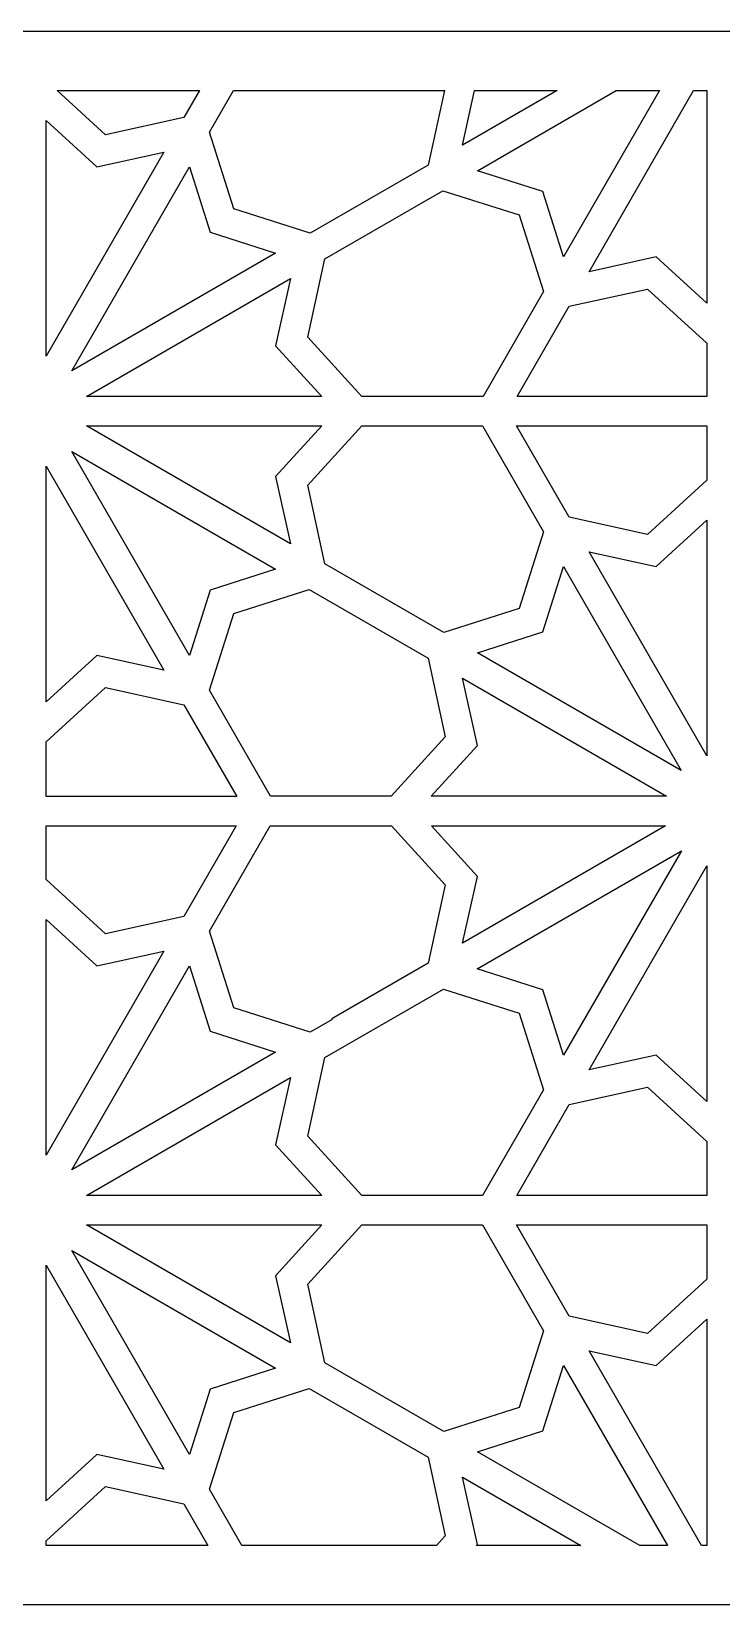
# Model space of a CAD drawing. Header units: centimetres. Extents: x -25.6 to -14.7, y -9 to -3.4.
# Drawn here: x -20.73 to -18.29, y -9 to -3.43 of the extents above; entities that cross this region are included whole.
import ezdxf

# ---------------------------------------------------------------- set-up
doc = ezdxf.new("R2010")
doc.units = ezdxf.units.CM
doc.header["$MEASUREMENT"] = 0
doc.layers.add('layer 1', color=7, linetype='Continuous')

msp = doc.modelspace()

# ---------------------------------------------------------------- linework, layer by layer
at = {"layer": 'layer 1', "color": 250}
for points, knots in [([(-14.67266, -9.0002), (-14.67266, -9.0002), (-25.59914, -9.0002), (-25.59914, -9.0002), (-25.59914, -9.0002), (-25.59914, -9.0002), (-25.59914, -3.43257), (-25.59914, -3.43257), (-25.59914, -3.43257), (-25.59914, -3.43257), (-25.5703, -3.43257), (-25.5703, -3.43257), (-25.5703, -3.43257), (-25.5703, -3.43257), (-24.90686, -3.43257), (-24.90686, -3.43257), (-24.90686, -3.43257), (-24.90686, -3.43257), (-24.78631, -3.43257), (-24.78631, -3.43257), (-24.78631, -3.43257), (-24.78631, -3.43257), (-24.33077, -3.43257), (-24.33077, -3.43257), (-24.33077, -3.43257), (-24.33077, -3.43257), (-24.18937, -3.43257), (-24.18937, -3.43257), (-24.18937, -3.43257), (-24.18937, -3.43257), (-23.39398, -3.43257), (-23.39398, -3.43257), (-23.39398, -3.43257), (-23.39398, -3.43257), (-22.95377, -3.43257), (-22.95377, -3.43257), (-22.95377, -3.43257), (-22.95377, -3.43257), (-22.15838, -3.43257), (-22.15838, -3.43257), (-22.15838, -3.43257), (-22.15838, -3.43257), (-22.01699, -3.43257), (-22.01699, -3.43257), (-22.01699, -3.43257), (-22.01699, -3.43257), (-21.56543, -3.43257), (-21.56543, -3.43257), (-21.56543, -3.43257), (-21.56543, -3.43257), (-21.44489, -3.43257), (-21.44489, -3.43257), (-21.44489, -3.43257), (-21.44489, -3.43257), (-20.78144, -3.43257), (-20.78144, -3.43257), (-20.78144, -3.43257), (-20.78144, -3.43257), (-20.67705, -3.43257), (-20.67705, -3.43257), (-20.67705, -3.43257), (-20.67705, -3.43257), (-20.0136, -3.43257), (-20.0136, -3.43257), (-20.0136, -3.43257), (-20.0136, -3.43257), (-19.89306, -3.43257), (-19.89306, -3.43257), (-19.89306, -3.43257), (-19.89306, -3.43257), (-19.44207, -3.43257), (-19.44207, -3.43257), (-19.44207, -3.43257), (-19.44207, -3.43257), (-19.30067, -3.43257), (-19.30067, -3.43257), (-19.30067, -3.43257), (-19.30067, -3.43257), (-18.50529, -3.43257), (-18.50529, -3.43257), (-18.50529, -3.43257), (-18.50529, -3.43257), (-18.06507, -3.43257), (-18.06507, -3.43257), (-18.06507, -3.43257), (-18.06507, -3.43257), (-17.26969, -3.43257), (-17.26969, -3.43257), (-17.26969, -3.43257), (-17.26969, -3.43257), (-17.12829, -3.43257), (-17.12829, -3.43257), (-17.12829, -3.43257), (-17.12829, -3.43257), (-16.67218, -3.43257), (-16.67218, -3.43257), (-16.67218, -3.43257), (-16.67218, -3.43257), (-16.55164, -3.43257), (-16.55164, -3.43257), (-16.55164, -3.43257), (-16.55164, -3.43257), (-15.88819, -3.43257), (-15.88819, -3.43257), (-15.88819, -3.43257), (-15.88819, -3.43257), (-15.78379, -3.43257), (-15.78379, -3.43257), (-15.78379, -3.43257), (-15.78379, -3.43257), (-15.12034, -3.43257), (-15.12034, -3.43257), (-15.12034, -3.43257), (-15.12034, -3.43257), (-14.9998, -3.43257), (-14.9998, -3.43257), (-14.9998, -3.43257), (-14.9998, -3.43257), (-14.67266, -3.43257), (-14.67266, -3.43257), (-14.67266, -3.43257), (-14.67266, -3.43257), (-14.67266, -4.04457), (-14.67266, -4.04457), (-14.67266, -4.04457), (-14.67266, -4.04457), (-14.67266, -4.16512), (-14.67266, -4.16512), (-14.67266, -4.16512), (-14.67266, -4.16512), (-14.67266, -4.71674), (-14.67266, -4.71674), (-14.67266, -4.71674), (-14.67266, -4.71674), (-14.67266, -4.83625), (-14.67266, -4.83625), (-14.67266, -4.83625), (-14.67266, -4.83625), (-14.67266, -5.38787), (-14.67266, -5.38787), (-14.67266, -5.38787), (-14.67266, -5.38787), (-14.67266, -5.50842), (-14.67266, -5.50842), (-14.67266, -5.50842), (-14.67266, -5.50842), (-14.67266, -6.14025), (-14.67266, -6.14025), (-14.67266, -6.14025), (-14.67266, -6.14025), (-14.67266, -6.24465), (-14.67266, -6.24465), (-14.67266, -6.24465), (-14.67266, -6.24465), (-14.67266, -6.87262), (-14.67266, -6.87262), (-14.67266, -6.87262), (-14.67266, -6.87262), (-14.67266, -6.99316), (-14.67266, -6.99316), (-14.67266, -6.99316), (-14.67266, -6.99316), (-14.67266, -7.54478), (-14.67266, -7.54478), (-14.67266, -7.54478), (-14.67266, -7.54478), (-14.67266, -7.6643), (-14.67266, -7.6643), (-14.67266, -7.6643), (-14.67266, -7.6643), (-14.67266, -8.21592), (-14.67266, -8.21592), (-14.67266, -8.21592), (-14.67266, -8.21592), (-14.67266, -8.33646), (-14.67266, -8.33646), (-14.67266, -8.33646), (-14.67266, -8.33646), (-14.67266, -8.96678), (-14.67266, -8.96678), (-14.67266, -8.96678), (-14.67266, -8.96678), (-14.67266, -9.0002), (-14.67266, -9.0002)], [0, 0, 0, 0, 0.0212766, 0.0212766, 0.0212766, 0.0212766, 0.0425532, 0.0425532, 0.0425532, 0.0425532, 0.0638298, 0.0638298, 0.0638298, 0.0638298, 0.0851064, 0.0851064, 0.0851064, 0.0851064, 0.106383, 0.106383, 0.106383, 0.106383, 0.1276596, 0.1276596, 0.1276596, 0.1276596, 0.1489362, 0.1489362, 0.1489362, 0.1489362, 0.1702128, 0.1702128, 0.1702128, 0.1702128, 0.1914894, 0.1914894, 0.1914894, 0.1914894, 0.212766, 0.212766, 0.212766, 0.212766, 0.2340426, 0.2340426, 0.2340426, 0.2340426, 0.2553191, 0.2553191, 0.2553191, 0.2553191, 0.2765957, 0.2765957, 0.2765957, 0.2765957, 0.2978723, 0.2978723, 0.2978723, 0.2978723, 0.3191489, 0.3191489, 0.3191489, 0.3191489, 0.3404255, 0.3404255, 0.3404255, 0.3404255, 0.3617021, 0.3617021, 0.3617021, 0.3617021, 0.3829787, 0.3829787, 0.3829787, 0.3829787, 0.4042553, 0.4042553, 0.4042553, 0.4042553, 0.4255319, 0.4255319, 0.4255319, 0.4255319, 0.4468085, 0.4468085, 0.4468085, 0.4468085, 0.4680851, 0.4680851, 0.4680851, 0.4680851, 0.4893617, 0.4893617, 0.4893617, 0.4893617, 0.5106383, 0.5106383, 0.5106383, 0.5106383, 0.5319149, 0.5319149, 0.5319149, 0.5319149, 0.5531915, 0.5531915, 0.5531915, 0.5531915, 0.5744681, 0.5744681, 0.5744681, 0.5744681, 0.5957447, 0.5957447, 0.5957447, 0.5957447, 0.6170213, 0.6170213, 0.6170213, 0.6170213, 0.6382979, 0.6382979, 0.6382979, 0.6382979, 0.6595745, 0.6595745, 0.6595745, 0.6595745, 0.6808511, 0.6808511, 0.6808511, 0.6808511, 0.7021277, 0.7021277, 0.7021277, 0.7021277, 0.7234043, 0.7234043, 0.7234043, 0.7234043, 0.7446809, 0.7446809, 0.7446809, 0.7446809, 0.7659574, 0.7659574, 0.7659574, 0.7659574, 0.787234, 0.787234, 0.787234, 0.787234, 0.8085106, 0.8085106, 0.8085106, 0.8085106, 0.8297872, 0.8297872, 0.8297872, 0.8297872, 0.8510638, 0.8510638, 0.8510638, 0.8510638, 0.8723404, 0.8723404, 0.8723404, 0.8723404, 0.893617, 0.893617, 0.893617, 0.893617, 0.9148936, 0.9148936, 0.9148936, 0.9148936, 0.9361702, 0.9361702, 0.9361702, 0.9361702, 0.9574468, 0.9574468, 0.9574468, 0.9574468, 1, 1, 1, 1]), ([(-20.63863, -3.64135), (-20.63863, -3.64135), (-20.46708, -3.79807), (-20.46708, -3.79807), (-20.46708, -3.79807), (-20.46708, -3.79807), (-20.18933, -3.73694), (-20.18933, -3.73694), (-20.18933, -3.73694), (-20.18933, -3.73694), (-20.13414, -3.64135), (-20.13414, -3.64135), (-20.13414, -3.64135), (-20.13414, -3.64135), (-20.63863, -3.64135), (-20.63863, -3.64135)], [0, 0, 0, 0, 0.2, 0.2, 0.2, 0.2, 0.4, 0.4, 0.4, 0.4, 0.6, 0.6, 0.6, 0.6, 1, 1, 1, 1]), ([(-20.0136, -3.64135), (-20.0136, -3.64135), (-20.09892, -3.78914), (-20.09892, -3.78914), (-20.09892, -3.78914), (-20.09892, -3.78914), (-20.01299, -4.06024), (-20.01299, -4.06024), (-20.01299, -4.06024), (-20.01299, -4.06024), (-19.74189, -4.14617), (-19.74189, -4.14617), (-19.74189, -4.14617), (-19.74189, -4.14617), (-19.32465, -3.90528), (-19.32465, -3.90528), (-19.32465, -3.90528), (-19.32465, -3.90528), (-19.26656, -3.64135), (-19.26656, -3.64135), (-19.26656, -3.64135), (-19.26656, -3.64135), (-20.0136, -3.64135), (-20.0136, -3.64135)], [0, 0, 0, 0, 0.1428571, 0.1428571, 0.1428571, 0.1428571, 0.2857143, 0.2857143, 0.2857143, 0.2857143, 0.4285714, 0.4285714, 0.4285714, 0.4285714, 0.5714286, 0.5714286, 0.5714286, 0.5714286, 0.7142857, 0.7142857, 0.7142857, 0.7142857, 1, 1, 1, 1]), ([(-19.15966, -3.64135), (-19.15966, -3.64135), (-19.20228, -3.83498), (-19.20228, -3.83498), (-19.20228, -3.83498), (-19.20228, -3.83498), (-18.86691, -3.64135), (-18.86691, -3.64135), (-18.86691, -3.64135), (-18.86691, -3.64135), (-19.15966, -3.64135), (-19.15966, -3.64135)], [0, 0, 0, 0, 0.25, 0.25, 0.25, 0.25, 0.5, 0.5, 0.5, 0.5, 1, 1, 1, 1]), ([(-18.8448, -4.23066), (-18.8448, -4.23066), (-18.50457, -3.64135), (-18.50457, -3.64135), (-18.50457, -3.64135), (-18.50457, -3.64135), (-18.65813, -3.64135), (-18.65813, -3.64135), (-18.65813, -3.64135), (-18.65813, -3.64135), (-19.15008, -3.92538), (-19.15008, -3.92538), (-19.15008, -3.92538), (-19.15008, -3.92538), (-18.91828, -3.99886), (-18.91828, -3.99886), (-18.91828, -3.99886), (-18.91828, -3.99886), (-18.8448, -4.23066), (-18.8448, -4.23066)], [0, 0, 0, 0, 0.1666667, 0.1666667, 0.1666667, 0.1666667, 0.3333333, 0.3333333, 0.3333333, 0.3333333, 0.5, 0.5, 0.5, 0.5, 0.6666667, 0.6666667, 0.6666667, 0.6666667, 1, 1, 1, 1]), ([(-18.33738, -4.3946), (-18.33738, -4.3946), (-18.33738, -3.64135), (-18.33738, -3.64135), (-18.33738, -3.64135), (-18.33738, -3.64135), (-18.38402, -3.64135), (-18.38402, -3.64135), (-18.38402, -3.64135), (-18.38402, -3.64135), (-18.7544, -4.28286), (-18.7544, -4.28286), (-18.7544, -4.28286), (-18.7544, -4.28286), (-18.51691, -4.23059), (-18.51691, -4.23059), (-18.51691, -4.23059), (-18.51691, -4.23059), (-18.33738, -4.3946), (-18.33738, -4.3946)], [0, 0, 0, 0, 0.1666667, 0.1666667, 0.1666667, 0.1666667, 0.3333333, 0.3333333, 0.3333333, 0.3333333, 0.5, 0.5, 0.5, 0.5, 0.6666667, 0.6666667, 0.6666667, 0.6666667, 1, 1, 1, 1]), ([(-20.67705, -4.58169), (-20.67705, -4.58169), (-20.26003, -3.85939), (-20.26003, -3.85939), (-20.26003, -3.85939), (-20.26003, -3.85939), (-20.49752, -3.91166), (-20.49752, -3.91166), (-20.49752, -3.91166), (-20.49752, -3.91166), (-20.67705, -3.74765), (-20.67705, -3.74765), (-20.67705, -3.74765), (-20.67705, -3.74765), (-20.67705, -4.58169), (-20.67705, -4.58169)], [0, 0, 0, 0, 0.2, 0.2, 0.2, 0.2, 0.4, 0.4, 0.4, 0.4, 0.6, 0.6, 0.6, 0.6, 1, 1, 1, 1]), ([(-20.16962, -3.91159), (-20.16962, -3.91159), (-20.58664, -4.63389), (-20.58664, -4.63389), (-20.58664, -4.63389), (-20.58664, -4.63389), (-19.86434, -4.21687), (-19.86434, -4.21687), (-19.86434, -4.21687), (-19.86434, -4.21687), (-20.09615, -4.1434), (-20.09615, -4.1434), (-20.09615, -4.1434), (-20.09615, -4.1434), (-20.16962, -3.91159), (-20.16962, -3.91159)], [0, 0, 0, 0, 0.2, 0.2, 0.2, 0.2, 0.4, 0.4, 0.4, 0.4, 0.6, 0.6, 0.6, 0.6, 1, 1, 1, 1]), ([(-19.55901, -4.7243), (-19.55901, -4.7243), (-19.1298, -4.7243), (-19.1298, -4.7243), (-19.1298, -4.7243), (-19.1298, -4.7243), (-18.9155, -4.35312), (-18.9155, -4.35312), (-18.9155, -4.35312), (-18.9155, -4.35312), (-19.00143, -4.08201), (-19.00143, -4.08201), (-19.00143, -4.08201), (-19.00143, -4.08201), (-19.27254, -3.99608), (-19.27254, -3.99608), (-19.27254, -3.99608), (-19.27254, -3.99608), (-19.68978, -4.23698), (-19.68978, -4.23698), (-19.68978, -4.23698), (-19.68978, -4.23698), (-19.75082, -4.51433), (-19.75082, -4.51433), (-19.75082, -4.51433), (-19.75082, -4.51433), (-19.55901, -4.7243), (-19.55901, -4.7243)], [0, 0, 0, 0, 0.125, 0.125, 0.125, 0.125, 0.25, 0.25, 0.25, 0.25, 0.375, 0.375, 0.375, 0.375, 0.5, 0.5, 0.5, 0.5, 0.625, 0.625, 0.625, 0.625, 0.75, 0.75, 0.75, 0.75, 1, 1, 1, 1]), ([(-19.81214, -4.30728), (-19.81214, -4.30728), (-20.53445, -4.7243), (-20.53445, -4.7243), (-20.53445, -4.7243), (-20.53445, -4.7243), (-19.70041, -4.7243), (-19.70041, -4.7243), (-19.70041, -4.7243), (-19.70041, -4.7243), (-19.86442, -4.54477), (-19.86442, -4.54477), (-19.86442, -4.54477), (-19.86442, -4.54477), (-19.81214, -4.30728), (-19.81214, -4.30728)], [0, 0, 0, 0, 0.2, 0.2, 0.2, 0.2, 0.4, 0.4, 0.4, 0.4, 0.6, 0.6, 0.6, 0.6, 1, 1, 1, 1]), ([(-19.00926, -4.7243), (-19.00926, -4.7243), (-18.33738, -4.7243), (-18.33738, -4.7243), (-18.33738, -4.7243), (-18.33738, -4.7243), (-18.33738, -4.536), (-18.33738, -4.536), (-18.33738, -4.536), (-18.33738, -4.536), (-18.54734, -4.34418), (-18.54734, -4.34418), (-18.54734, -4.34418), (-18.54734, -4.34418), (-18.82509, -4.40531), (-18.82509, -4.40531), (-18.82509, -4.40531), (-18.82509, -4.40531), (-19.00926, -4.7243), (-19.00926, -4.7243)], [0, 0, 0, 0, 0.1666667, 0.1666667, 0.1666667, 0.1666667, 0.3333333, 0.3333333, 0.3333333, 0.3333333, 0.5, 0.5, 0.5, 0.5, 0.6666667, 0.6666667, 0.6666667, 0.6666667, 1, 1, 1, 1]), ([(-20.53445, -4.82869), (-20.53445, -4.82869), (-19.81214, -5.24571), (-19.81214, -5.24571), (-19.81214, -5.24571), (-19.81214, -5.24571), (-19.86442, -5.00822), (-19.86442, -5.00822), (-19.86442, -5.00822), (-19.86442, -5.00822), (-19.70041, -4.82869), (-19.70041, -4.82869), (-19.70041, -4.82869), (-19.70041, -4.82869), (-20.53445, -4.82869), (-20.53445, -4.82869)], [0, 0, 0, 0, 0.2, 0.2, 0.2, 0.2, 0.4, 0.4, 0.4, 0.4, 0.6, 0.6, 0.6, 0.6, 1, 1, 1, 1]), ([(-19.68969, -5.31641), (-19.68969, -5.31641), (-19.26853, -5.55957), (-19.26853, -5.55957), (-19.26853, -5.55957), (-19.26853, -5.55957), (-19.00143, -5.47491), (-19.00143, -5.47491), (-19.00143, -5.47491), (-19.00143, -5.47491), (-18.9155, -5.2038), (-18.9155, -5.2038), (-18.9155, -5.2038), (-18.9155, -5.2038), (-19.13207, -4.82869), (-19.13207, -4.82869), (-19.13207, -4.82869), (-19.13207, -4.82869), (-19.55901, -4.82869), (-19.55901, -4.82869), (-19.55901, -4.82869), (-19.55901, -4.82869), (-19.75082, -5.03866), (-19.75082, -5.03866), (-19.75082, -5.03866), (-19.75082, -5.03866), (-19.68969, -5.31641), (-19.68969, -5.31641)], [0, 0, 0, 0, 0.125, 0.125, 0.125, 0.125, 0.25, 0.25, 0.25, 0.25, 0.375, 0.375, 0.375, 0.375, 0.5, 0.5, 0.5, 0.5, 0.625, 0.625, 0.625, 0.625, 0.75, 0.75, 0.75, 0.75, 1, 1, 1, 1]), ([(-18.33738, -5.02092), (-18.33738, -5.02092), (-18.33738, -4.82869), (-18.33738, -4.82869), (-18.33738, -4.82869), (-18.33738, -4.82869), (-19.01153, -4.82869), (-19.01153, -4.82869), (-19.01153, -4.82869), (-19.01153, -4.82869), (-18.82509, -5.15161), (-18.82509, -5.15161), (-18.82509, -5.15161), (-18.82509, -5.15161), (-18.54734, -5.21274), (-18.54734, -5.21274), (-18.54734, -5.21274), (-18.54734, -5.21274), (-18.33738, -5.02092), (-18.33738, -5.02092)], [0, 0, 0, 0, 0.1666667, 0.1666667, 0.1666667, 0.1666667, 0.3333333, 0.3333333, 0.3333333, 0.3333333, 0.5, 0.5, 0.5, 0.5, 0.6666667, 0.6666667, 0.6666667, 0.6666667, 1, 1, 1, 1]), ([(-19.86434, -5.33612), (-19.86434, -5.33612), (-20.58664, -4.9191), (-20.58664, -4.9191), (-20.58664, -4.9191), (-20.58664, -4.9191), (-20.16962, -5.6414), (-20.16962, -5.6414), (-20.16962, -5.6414), (-20.16962, -5.6414), (-20.09615, -5.40959), (-20.09615, -5.40959), (-20.09615, -5.40959), (-20.09615, -5.40959), (-19.86434, -5.33612), (-19.86434, -5.33612)], [0, 0, 0, 0, 0.2, 0.2, 0.2, 0.2, 0.4, 0.4, 0.4, 0.4, 0.6, 0.6, 0.6, 0.6, 1, 1, 1, 1]), ([(-20.26003, -5.6936), (-20.26003, -5.6936), (-20.67705, -4.97129), (-20.67705, -4.97129), (-20.67705, -4.97129), (-20.67705, -4.97129), (-20.67705, -5.80533), (-20.67705, -5.80533), (-20.67705, -5.80533), (-20.67705, -5.80533), (-20.49752, -5.64132), (-20.49752, -5.64132), (-20.49752, -5.64132), (-20.49752, -5.64132), (-20.26003, -5.6936), (-20.26003, -5.6936)], [0, 0, 0, 0, 0.2, 0.2, 0.2, 0.2, 0.4, 0.4, 0.4, 0.4, 0.6, 0.6, 0.6, 0.6, 1, 1, 1, 1]), ([(-18.33738, -5.99636), (-18.33738, -5.99636), (-18.33738, -5.16232), (-18.33738, -5.16232), (-18.33738, -5.16232), (-18.33738, -5.16232), (-18.51691, -5.32633), (-18.51691, -5.32633), (-18.51691, -5.32633), (-18.51691, -5.32633), (-18.7544, -5.27406), (-18.7544, -5.27406), (-18.7544, -5.27406), (-18.7544, -5.27406), (-18.33738, -5.99636), (-18.33738, -5.99636)], [0, 0, 0, 0, 0.2, 0.2, 0.2, 0.2, 0.4, 0.4, 0.4, 0.4, 0.6, 0.6, 0.6, 0.6, 1, 1, 1, 1]), ([(-19.15008, -5.63154), (-19.15008, -5.63154), (-18.42778, -6.04856), (-18.42778, -6.04856), (-18.42778, -6.04856), (-18.42778, -6.04856), (-18.8448, -5.32626), (-18.8448, -5.32626), (-18.8448, -5.32626), (-18.8448, -5.32626), (-18.91828, -5.55806), (-18.91828, -5.55806), (-18.91828, -5.55806), (-18.91828, -5.55806), (-19.15008, -5.63154), (-19.15008, -5.63154)], [0, 0, 0, 0, 0.2, 0.2, 0.2, 0.2, 0.4, 0.4, 0.4, 0.4, 0.6, 0.6, 0.6, 0.6, 1, 1, 1, 1]), ([(-20.09892, -5.76385), (-20.09892, -5.76385), (-19.88235, -6.13896), (-19.88235, -6.13896), (-19.88235, -6.13896), (-19.88235, -6.13896), (-19.45542, -6.13896), (-19.45542, -6.13896), (-19.45542, -6.13896), (-19.45542, -6.13896), (-19.2636, -5.929), (-19.2636, -5.929), (-19.2636, -5.929), (-19.2636, -5.929), (-19.32473, -5.65125), (-19.32473, -5.65125), (-19.32473, -5.65125), (-19.32473, -5.65125), (-19.7459, -5.40809), (-19.7459, -5.40809), (-19.7459, -5.40809), (-19.7459, -5.40809), (-20.01299, -5.49275), (-20.01299, -5.49275), (-20.01299, -5.49275), (-20.01299, -5.49275), (-20.09892, -5.76385), (-20.09892, -5.76385)], [0, 0, 0, 0, 0.125, 0.125, 0.125, 0.125, 0.25, 0.25, 0.25, 0.25, 0.375, 0.375, 0.375, 0.375, 0.5, 0.5, 0.5, 0.5, 0.625, 0.625, 0.625, 0.625, 0.75, 0.75, 0.75, 0.75, 1, 1, 1, 1]), ([(-19.31402, -6.13896), (-19.31402, -6.13896), (-18.47998, -6.13896), (-18.47998, -6.13896), (-18.47998, -6.13896), (-18.47998, -6.13896), (-19.20228, -5.72194), (-19.20228, -5.72194), (-19.20228, -5.72194), (-19.20228, -5.72194), (-19.15001, -5.95943), (-19.15001, -5.95943), (-19.15001, -5.95943), (-19.15001, -5.95943), (-19.31402, -6.13896), (-19.31402, -6.13896)], [0, 0, 0, 0, 0.2, 0.2, 0.2, 0.2, 0.4, 0.4, 0.4, 0.4, 0.6, 0.6, 0.6, 0.6, 1, 1, 1, 1]), ([(-20.00215, -6.14025), (-20.00215, -6.14025), (-20.18933, -5.81605), (-20.18933, -5.81605), (-20.18933, -5.81605), (-20.18933, -5.81605), (-20.46708, -5.75492), (-20.46708, -5.75492), (-20.46708, -5.75492), (-20.46708, -5.75492), (-20.67705, -5.94673), (-20.67705, -5.94673), (-20.67705, -5.94673), (-20.67705, -5.94673), (-20.67705, -6.14025), (-20.67705, -6.14025), (-20.67705, -6.14025), (-20.67705, -6.14025), (-20.00215, -6.14025), (-20.00215, -6.14025)], [0, 0, 0, 0, 0.1666667, 0.1666667, 0.1666667, 0.1666667, 0.3333333, 0.3333333, 0.3333333, 0.3333333, 0.5, 0.5, 0.5, 0.5, 0.6666667, 0.6666667, 0.6666667, 0.6666667, 1, 1, 1, 1]), ([(-20.18933, -6.56499), (-20.18933, -6.56499), (-20.00438, -6.24465), (-20.00438, -6.24465), (-20.00438, -6.24465), (-20.00438, -6.24465), (-20.67705, -6.24465), (-20.67705, -6.24465), (-20.67705, -6.24465), (-20.67705, -6.24465), (-20.67705, -6.4343), (-20.67705, -6.4343), (-20.67705, -6.4343), (-20.67705, -6.4343), (-20.46708, -6.62612), (-20.46708, -6.62612), (-20.46708, -6.62612), (-20.46708, -6.62612), (-20.18933, -6.56499), (-20.18933, -6.56499)], [0, 0, 0, 0, 0.1666667, 0.1666667, 0.1666667, 0.1666667, 0.3333333, 0.3333333, 0.3333333, 0.3333333, 0.5, 0.5, 0.5, 0.5, 0.6666667, 0.6666667, 0.6666667, 0.6666667, 1, 1, 1, 1]), ([(-19.66406, -6.92929), (-19.66406, -6.92929), (-19.66533, -6.92709), (-19.66533, -6.92709), (-19.66533, -6.92709), (-19.66533, -6.92709), (-19.32457, -6.73036), (-19.32457, -6.73036), (-19.32457, -6.73036), (-19.32457, -6.73036), (-19.2636, -6.45333), (-19.2636, -6.45333), (-19.2636, -6.45333), (-19.2636, -6.45333), (-19.45424, -6.24465), (-19.45424, -6.24465), (-19.45424, -6.24465), (-19.45424, -6.24465), (-19.88384, -6.24465), (-19.88384, -6.24465), (-19.88384, -6.24465), (-19.88384, -6.24465), (-20.09892, -6.61718), (-20.09892, -6.61718), (-20.09892, -6.61718), (-20.09892, -6.61718), (-20.01299, -6.88829), (-20.01299, -6.88829), (-20.01299, -6.88829), (-20.01299, -6.88829), (-19.74189, -6.97422), (-19.74189, -6.97422), (-19.74189, -6.97422), (-19.74189, -6.97422), (-19.66406, -6.92929), (-19.66406, -6.92929)], [0, 0, 0, 0, 0.1, 0.1, 0.1, 0.1, 0.2, 0.2, 0.2, 0.2, 0.3, 0.3, 0.3, 0.3, 0.4, 0.4, 0.4, 0.4, 0.5, 0.5, 0.5, 0.5, 0.6, 0.6, 0.6, 0.6, 0.7, 0.7, 0.7, 0.7, 0.8, 0.8, 0.8, 0.8, 1, 1, 1, 1]), ([(-19.20212, -6.65966), (-19.20212, -6.65966), (-18.4833, -6.24465), (-18.4833, -6.24465), (-18.4833, -6.24465), (-18.4833, -6.24465), (-19.31284, -6.24465), (-19.31284, -6.24465), (-19.31284, -6.24465), (-19.31284, -6.24465), (-19.15001, -6.42289), (-19.15001, -6.42289), (-19.15001, -6.42289), (-19.15001, -6.42289), (-19.20212, -6.65966), (-19.20212, -6.65966)], [0, 0, 0, 0, 0.2, 0.2, 0.2, 0.2, 0.4, 0.4, 0.4, 0.4, 0.6, 0.6, 0.6, 0.6, 1, 1, 1, 1]), ([(-18.42724, -6.33282), (-18.42724, -6.33282), (-19.15078, -6.75056), (-19.15078, -6.75056), (-19.15078, -6.75056), (-19.15078, -6.75056), (-18.91828, -6.82426), (-18.91828, -6.82426), (-18.91828, -6.82426), (-18.91828, -6.82426), (-18.8448, -7.05606), (-18.8448, -7.05606), (-18.8448, -7.05606), (-18.8448, -7.05606), (-18.42724, -6.33282), (-18.42724, -6.33282)], [0, 0, 0, 0, 0.2, 0.2, 0.2, 0.2, 0.4, 0.4, 0.4, 0.4, 0.6, 0.6, 0.6, 0.6, 1, 1, 1, 1]), ([(-18.33738, -7.22), (-18.33738, -7.22), (-18.33738, -6.38596), (-18.33738, -6.38596), (-18.33738, -6.38596), (-18.33738, -6.38596), (-18.7544, -7.10826), (-18.7544, -7.10826), (-18.7544, -7.10826), (-18.7544, -7.10826), (-18.51691, -7.05599), (-18.51691, -7.05599), (-18.51691, -7.05599), (-18.51691, -7.05599), (-18.33738, -7.22), (-18.33738, -7.22)], [0, 0, 0, 0, 0.2, 0.2, 0.2, 0.2, 0.4, 0.4, 0.4, 0.4, 0.6, 0.6, 0.6, 0.6, 1, 1, 1, 1]), ([(-20.67705, -7.40974), (-20.67705, -7.40974), (-20.26003, -6.68744), (-20.26003, -6.68744), (-20.26003, -6.68744), (-20.26003, -6.68744), (-20.49752, -6.73971), (-20.49752, -6.73971), (-20.49752, -6.73971), (-20.49752, -6.73971), (-20.67705, -6.5757), (-20.67705, -6.5757), (-20.67705, -6.5757), (-20.67705, -6.5757), (-20.67705, -7.40974), (-20.67705, -7.40974)], [0, 0, 0, 0, 0.2, 0.2, 0.2, 0.2, 0.4, 0.4, 0.4, 0.4, 0.6, 0.6, 0.6, 0.6, 1, 1, 1, 1]), ([(-20.16962, -6.73964), (-20.16962, -6.73964), (-20.58664, -7.46194), (-20.58664, -7.46194), (-20.58664, -7.46194), (-20.58664, -7.46194), (-19.86434, -7.04492), (-19.86434, -7.04492), (-19.86434, -7.04492), (-19.86434, -7.04492), (-20.09615, -6.97144), (-20.09615, -6.97144), (-20.09615, -6.97144), (-20.09615, -6.97144), (-20.16962, -6.73964), (-20.16962, -6.73964)], [0, 0, 0, 0, 0.2, 0.2, 0.2, 0.2, 0.4, 0.4, 0.4, 0.4, 0.6, 0.6, 0.6, 0.6, 1, 1, 1, 1]), ([(-19.55901, -7.55234), (-19.55901, -7.55234), (-19.13133, -7.55234), (-19.13133, -7.55234), (-19.13133, -7.55234), (-19.13133, -7.55234), (-18.9155, -7.17852), (-18.9155, -7.17852), (-18.9155, -7.17852), (-18.9155, -7.17852), (-19.00143, -6.90741), (-19.00143, -6.90741), (-19.00143, -6.90741), (-19.00143, -6.90741), (-19.26997, -6.8223), (-19.26997, -6.8223), (-19.26997, -6.8223), (-19.26997, -6.8223), (-19.68969, -7.06462), (-19.68969, -7.06462), (-19.68969, -7.06462), (-19.68969, -7.06462), (-19.75082, -7.34237), (-19.75082, -7.34237), (-19.75082, -7.34237), (-19.75082, -7.34237), (-19.55901, -7.55234), (-19.55901, -7.55234)], [0, 0, 0, 0, 0.125, 0.125, 0.125, 0.125, 0.25, 0.25, 0.25, 0.25, 0.375, 0.375, 0.375, 0.375, 0.5, 0.5, 0.5, 0.5, 0.625, 0.625, 0.625, 0.625, 0.75, 0.75, 0.75, 0.75, 1, 1, 1, 1]), ([(-20.53445, -7.55234), (-20.53445, -7.55234), (-19.70041, -7.55234), (-19.70041, -7.55234), (-19.70041, -7.55234), (-19.70041, -7.55234), (-19.86442, -7.37281), (-19.86442, -7.37281), (-19.86442, -7.37281), (-19.86442, -7.37281), (-19.81214, -7.13532), (-19.81214, -7.13532), (-19.81214, -7.13532), (-19.81214, -7.13532), (-20.53445, -7.55234), (-20.53445, -7.55234)], [0, 0, 0, 0, 0.2, 0.2, 0.2, 0.2, 0.4, 0.4, 0.4, 0.4, 0.6, 0.6, 0.6, 0.6, 1, 1, 1, 1]), ([(-19.01079, -7.55234), (-19.01079, -7.55234), (-18.33738, -7.55234), (-18.33738, -7.55234), (-18.33738, -7.55234), (-18.33738, -7.55234), (-18.33738, -7.3614), (-18.33738, -7.3614), (-18.33738, -7.3614), (-18.33738, -7.3614), (-18.54734, -7.16958), (-18.54734, -7.16958), (-18.54734, -7.16958), (-18.54734, -7.16958), (-18.82509, -7.23071), (-18.82509, -7.23071), (-18.82509, -7.23071), (-18.82509, -7.23071), (-19.01079, -7.55234), (-19.01079, -7.55234)], [0, 0, 0, 0, 0.1666667, 0.1666667, 0.1666667, 0.1666667, 0.3333333, 0.3333333, 0.3333333, 0.3333333, 0.5, 0.5, 0.5, 0.5, 0.6666667, 0.6666667, 0.6666667, 0.6666667, 1, 1, 1, 1]), ([(-19.70041, -7.65674), (-19.70041, -7.65674), (-20.53445, -7.65674), (-20.53445, -7.65674), (-20.53445, -7.65674), (-20.53445, -7.65674), (-19.81214, -8.07376), (-19.81214, -8.07376), (-19.81214, -8.07376), (-19.81214, -8.07376), (-19.86442, -7.83627), (-19.86442, -7.83627), (-19.86442, -7.83627), (-19.86442, -7.83627), (-19.70041, -7.65674), (-19.70041, -7.65674)], [0, 0, 0, 0, 0.2, 0.2, 0.2, 0.2, 0.4, 0.4, 0.4, 0.4, 0.6, 0.6, 0.6, 0.6, 1, 1, 1, 1]), ([(-19.13194, -7.65674), (-19.13194, -7.65674), (-19.55901, -7.65674), (-19.55901, -7.65674), (-19.55901, -7.65674), (-19.55901, -7.65674), (-19.75082, -7.86671), (-19.75082, -7.86671), (-19.75082, -7.86671), (-19.75082, -7.86671), (-19.68969, -8.14446), (-19.68969, -8.14446), (-19.68969, -8.14446), (-19.68969, -8.14446), (-19.26878, -8.38747), (-19.26878, -8.38747), (-19.26878, -8.38747), (-19.26878, -8.38747), (-19.00143, -8.30273), (-19.00143, -8.30273), (-19.00143, -8.30273), (-19.00143, -8.30273), (-18.9155, -8.03162), (-18.9155, -8.03162), (-18.9155, -8.03162), (-18.9155, -8.03162), (-19.13194, -7.65674), (-19.13194, -7.65674)], [0, 0, 0, 0, 0.125, 0.125, 0.125, 0.125, 0.25, 0.25, 0.25, 0.25, 0.375, 0.375, 0.375, 0.375, 0.5, 0.5, 0.5, 0.5, 0.625, 0.625, 0.625, 0.625, 0.75, 0.75, 0.75, 0.75, 1, 1, 1, 1]), ([(-18.33738, -7.65674), (-18.33738, -7.65674), (-19.0114, -7.65674), (-19.0114, -7.65674), (-19.0114, -7.65674), (-19.0114, -7.65674), (-18.82509, -7.97943), (-18.82509, -7.97943), (-18.82509, -7.97943), (-18.82509, -7.97943), (-18.54734, -8.04056), (-18.54734, -8.04056), (-18.54734, -8.04056), (-18.54734, -8.04056), (-18.33738, -7.84874), (-18.33738, -7.84874), (-18.33738, -7.84874), (-18.33738, -7.84874), (-18.33738, -7.65674), (-18.33738, -7.65674)], [0, 0, 0, 0, 0.1666667, 0.1666667, 0.1666667, 0.1666667, 0.3333333, 0.3333333, 0.3333333, 0.3333333, 0.5, 0.5, 0.5, 0.5, 0.6666667, 0.6666667, 0.6666667, 0.6666667, 1, 1, 1, 1]), ([(-19.86434, -8.16416), (-19.86434, -8.16416), (-20.58664, -7.74714), (-20.58664, -7.74714), (-20.58664, -7.74714), (-20.58664, -7.74714), (-20.16962, -8.46944), (-20.16962, -8.46944), (-20.16962, -8.46944), (-20.16962, -8.46944), (-20.09615, -8.23764), (-20.09615, -8.23764), (-20.09615, -8.23764), (-20.09615, -8.23764), (-19.86434, -8.16416), (-19.86434, -8.16416)], [0, 0, 0, 0, 0.2, 0.2, 0.2, 0.2, 0.4, 0.4, 0.4, 0.4, 0.6, 0.6, 0.6, 0.6, 1, 1, 1, 1]), ([(-20.26003, -8.52164), (-20.26003, -8.52164), (-20.67705, -7.79934), (-20.67705, -7.79934), (-20.67705, -7.79934), (-20.67705, -7.79934), (-20.67705, -8.63338), (-20.67705, -8.63338), (-20.67705, -8.63338), (-20.67705, -8.63338), (-20.49752, -8.46937), (-20.49752, -8.46937), (-20.49752, -8.46937), (-20.49752, -8.46937), (-20.26003, -8.52164), (-20.26003, -8.52164)], [0, 0, 0, 0, 0.2, 0.2, 0.2, 0.2, 0.4, 0.4, 0.4, 0.4, 0.6, 0.6, 0.6, 0.6, 1, 1, 1, 1]), ([(-18.33738, -8.79142), (-18.33738, -8.79142), (-18.33738, -7.99014), (-18.33738, -7.99014), (-18.33738, -7.99014), (-18.33738, -7.99014), (-18.51691, -8.15415), (-18.51691, -8.15415), (-18.51691, -8.15415), (-18.51691, -8.15415), (-18.7544, -8.10188), (-18.7544, -8.10188), (-18.7544, -8.10188), (-18.7544, -8.10188), (-18.35629, -8.79142), (-18.35629, -8.79142), (-18.35629, -8.79142), (-18.35629, -8.79142), (-18.33738, -8.79142), (-18.33738, -8.79142)], [0, 0, 0, 0, 0.1666667, 0.1666667, 0.1666667, 0.1666667, 0.3333333, 0.3333333, 0.3333333, 0.3333333, 0.5, 0.5, 0.5, 0.5, 0.6666667, 0.6666667, 0.6666667, 0.6666667, 1, 1, 1, 1]), ([(-19.15008, -8.45936), (-19.15008, -8.45936), (-18.57494, -8.79142), (-18.57494, -8.79142), (-18.57494, -8.79142), (-18.57494, -8.79142), (-18.47684, -8.79142), (-18.47684, -8.79142), (-18.47684, -8.79142), (-18.47684, -8.79142), (-18.8448, -8.15408), (-18.8448, -8.15408), (-18.8448, -8.15408), (-18.8448, -8.15408), (-18.91828, -8.38588), (-18.91828, -8.38588), (-18.91828, -8.38588), (-18.91828, -8.38588), (-19.15008, -8.45936), (-19.15008, -8.45936)], [0, 0, 0, 0, 0.1666667, 0.1666667, 0.1666667, 0.1666667, 0.3333333, 0.3333333, 0.3333333, 0.3333333, 0.5, 0.5, 0.5, 0.5, 0.6666667, 0.6666667, 0.6666667, 0.6666667, 1, 1, 1, 1]), ([(-19.29521, -8.79142), (-19.29521, -8.79142), (-19.2636, -8.75682), (-19.2636, -8.75682), (-19.2636, -8.75682), (-19.2636, -8.75682), (-19.32473, -8.47907), (-19.32473, -8.47907), (-19.32473, -8.47907), (-19.32473, -8.47907), (-19.74564, -8.23605), (-19.74564, -8.23605), (-19.74564, -8.23605), (-19.74564, -8.23605), (-20.01299, -8.32079), (-20.01299, -8.32079), (-20.01299, -8.32079), (-20.01299, -8.32079), (-20.09892, -8.5919), (-20.09892, -8.5919), (-20.09892, -8.5919), (-20.09892, -8.5919), (-19.98373, -8.79142), (-19.98373, -8.79142), (-19.98373, -8.79142), (-19.98373, -8.79142), (-19.29521, -8.79142), (-19.29521, -8.79142)], [0, 0, 0, 0, 0.125, 0.125, 0.125, 0.125, 0.25, 0.25, 0.25, 0.25, 0.375, 0.375, 0.375, 0.375, 0.5, 0.5, 0.5, 0.5, 0.625, 0.625, 0.625, 0.625, 0.75, 0.75, 0.75, 0.75, 1, 1, 1, 1]), ([(-18.78373, -8.79142), (-18.78373, -8.79142), (-19.20228, -8.54976), (-19.20228, -8.54976), (-19.20228, -8.54976), (-19.20228, -8.54976), (-19.15001, -8.78725), (-19.15001, -8.78725), (-19.15001, -8.78725), (-19.15001, -8.78725), (-19.15381, -8.79142), (-19.15381, -8.79142), (-19.15381, -8.79142), (-19.15381, -8.79142), (-18.78373, -8.79142), (-18.78373, -8.79142)], [0, 0, 0, 0, 0.2, 0.2, 0.2, 0.2, 0.4, 0.4, 0.4, 0.4, 0.6, 0.6, 0.6, 0.6, 1, 1, 1, 1]), ([(-20.10427, -8.79142), (-20.10427, -8.79142), (-20.18933, -8.64409), (-20.18933, -8.64409), (-20.18933, -8.64409), (-20.18933, -8.64409), (-20.46708, -8.58296), (-20.46708, -8.58296), (-20.46708, -8.58296), (-20.46708, -8.58296), (-20.67705, -8.77478), (-20.67705, -8.77478), (-20.67705, -8.77478), (-20.67705, -8.77478), (-20.67705, -8.79142), (-20.67705, -8.79142), (-20.67705, -8.79142), (-20.67705, -8.79142), (-20.10427, -8.79142), (-20.10427, -8.79142)], [0, 0, 0, 0, 0.1666667, 0.1666667, 0.1666667, 0.1666667, 0.3333333, 0.3333333, 0.3333333, 0.3333333, 0.5, 0.5, 0.5, 0.5, 0.6666667, 0.6666667, 0.6666667, 0.6666667, 1, 1, 1, 1])]:
    msp.add_open_spline(points, degree=3, knots=knots, dxfattribs=at)

doc.saveas('drawing.dxf')
